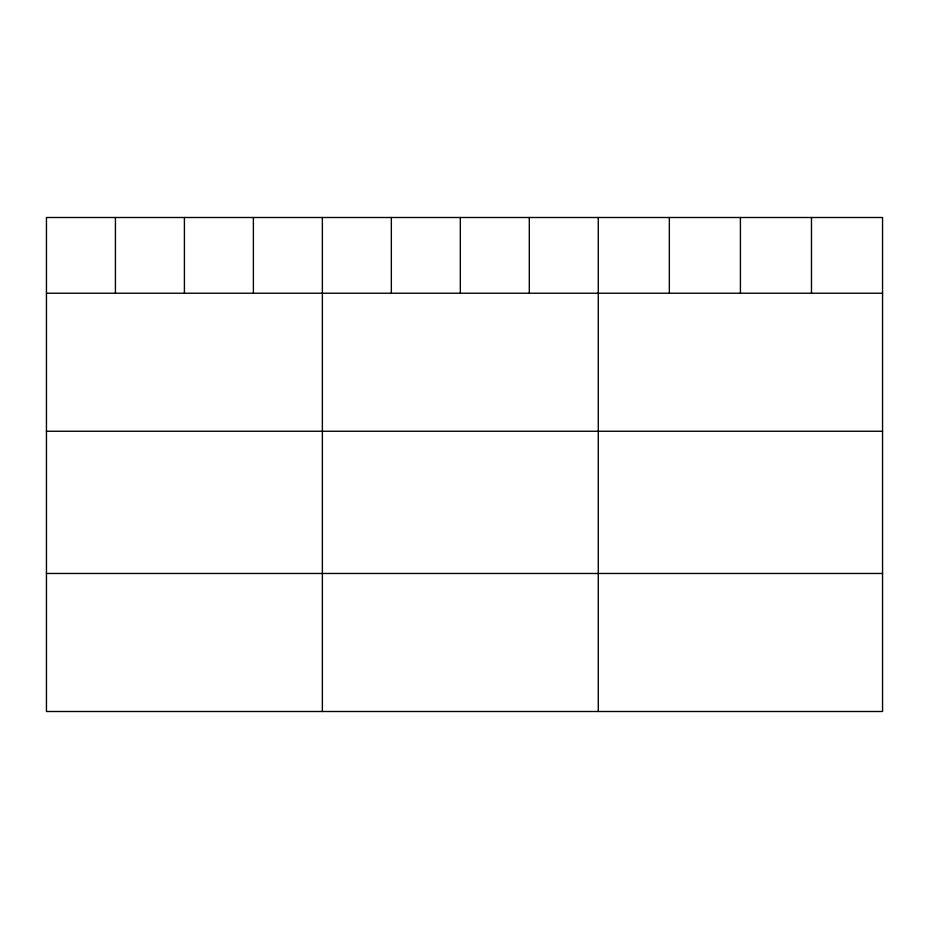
<?xml version="1.0" encoding="UTF-8"?>
<svg xmlns="http://www.w3.org/2000/svg" width="929" height="929" viewBox="0 0 929 929"><rect width="100%" height="100%" fill="white"/><g stroke="black" fill="none" stroke-linecap="round" stroke-linejoin="round"><path stroke-width="1.39" d="M882.55 293.227L882.55 711.498L46.45 711.498L46.45 217.502L882.55 217.502L882.55 293.227L46.45 293.227M46.45 431.253L882.55 431.253M46.45 573.472L882.55 573.472M811.481 217.502L811.481 293.227M740.413 217.502L740.413 293.227M669.344 217.502L669.344 293.227M598.276 217.502L598.276 711.498M529.298 217.502L529.298 293.227M460.319 217.502L460.319 293.227M391.341 217.502L391.341 293.227M322.363 217.502L322.363 711.498M253.385 217.502L253.385 293.227M184.406 217.502L184.406 293.227M115.428 217.502L115.428 293.227"/></g></svg>
